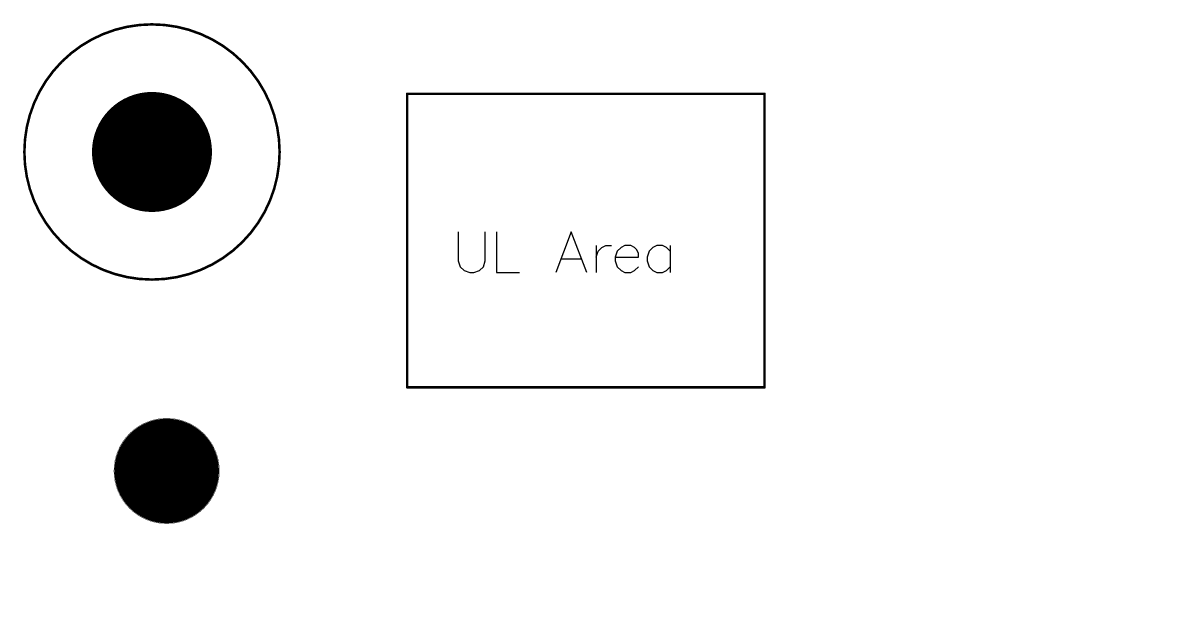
# Model space of a CAD drawing. Header units: millimetres. Extents: x 0 to 395, y 0 to 190.
# Drawn here: x -0.05 to 45.2, y 167.25 to 190.05 of the extents above; entities that cross this region are included whole.
import ezdxf

# ---------------------------------------------------------------- set-up
doc = ezdxf.new("R2010")
doc.units = ezdxf.units.MM
for name, color, linetype in [('BottomLayer', 5, 'Continuous'), ('BottomSolder', 6, 'Continuous'), ('Mechanical11', 56, 'Continuous'), ('Mechanical3', 76, 'Continuous'), ('MultiLayer', 9, 'Continuous'), ('PadHoleLayer', 156, 'Continuous'), ('TopLayer', 1, 'Continuous'), ('TopOverlay', 2, 'Continuous'), ('TopSolder', 216, 'Continuous')]:
    doc.layers.add(name, color=color, linetype=linetype)

# ---------------------------------------------------------------- blocks, each defined once
blk = doc.blocks.new('DRILL4_3_1340')
at = {"layer": 'BottomLayer', "const_width": 2.25}
blk.add_lwpolyline([(-1.125, 0, 1), (1.125, 0, 1)], format="xyb", close=True, dxfattribs=at)
at = {"layer": 'BottomSolder', "const_width": 2.352}
blk.add_lwpolyline([(-1.176, 0, 1), (1.176, 0, 1)], format="xyb", close=True, dxfattribs=at)
at = {"layer": 'MultiLayer', "const_width": 2.25}
blk.add_lwpolyline([(-1.125, 0, 1), (1.125, 0, 1)], format="xyb", close=True, dxfattribs=at)
at = {"layer": 'PadHoleLayer', "const_width": 2.1}
blk.add_lwpolyline([(-1.05, 0, 1), (1.05, 0, 1)], format="xyb", close=True, dxfattribs=at)
at = {"layer": 'TopLayer', "const_width": 2.25}
blk.add_lwpolyline([(-1.125, 0, 1), (1.125, 0, 1)], format="xyb", close=True, dxfattribs=at)
at = {"layer": 'TopOverlay'}
for points, const_width in [([(5, 0, 1), (-5, 0, 1)], 0.1), ([(-5.025, 0, 1), (-4.975, 0, 1)], 0.05), ([(4.975, 0, 1), (5.025, 0, 1)], 0.05)]:
    blk.add_lwpolyline(points, format="xyb", close=True, dxfattribs=dict(at, const_width=const_width))
at = {"layer": 'TopSolder', "const_width": 2.352}
blk.add_lwpolyline([(-1.176, 0, 1), (1.176, 0, 1)], format="xyb", close=True, dxfattribs=at)

msp = doc.modelspace()

# ---------------------------------------------------------------- linework, layer by layer
at = {"layer": 'Mechanical11'}
for p, q in [((17, 181.864), (17, 180.73)), ((18.058, 180.73), (18.058, 181.864)), ((18.496, 181.864), (18.496, 180.277)), ((21.429, 181.864), (20.824, 180.277)), ((22.034, 180.277), (21.429, 181.864)), ((22.404, 181.335), (22.404, 180.277)), ((22.404, 180.882), (22.479, 181.108)), ((22.479, 181.108), (22.631, 181.26)), ((22.631, 181.26), (22.782, 181.335)), ((22.782, 181.335), (23.009, 181.335)), ((23.228, 181.108), (23.152, 180.882)), ((23.379, 181.26), (23.228, 181.108)), ((23.53, 181.335), (23.379, 181.26)), ((23.757, 181.335), (23.53, 181.335)), ((23.908, 181.26), (23.757, 181.335)), ((23.984, 181.184), (23.908, 181.26)), ((24.059, 181.033), (23.984, 181.184)), ((24.059, 180.882), (24.059, 181.033)), ((24.475, 181.108), (24.399, 180.882)), ((24.626, 181.26), (24.475, 181.108)), ((24.777, 181.335), (24.626, 181.26)), ((25.004, 181.335), (24.777, 181.335)), ((25.155, 181.26), (25.004, 181.335)), ((25.306, 181.108), (25.155, 181.26)), ((25.306, 181.335), (25.306, 180.277)), ((17, 180.73), (17.076, 180.504)), ((17.983, 180.504), (18.058, 180.73)), ((21.051, 180.806), (21.807, 180.806)), ((23.152, 180.882), (24.059, 180.882)), ((23.152, 180.882), (23.152, 180.73)), ((23.152, 180.73), (23.228, 180.504)), ((24.399, 180.882), (24.399, 180.73)), ((24.399, 180.73), (24.475, 180.504)), ((17.076, 180.504), (17.227, 180.353)), ((17.227, 180.353), (17.453, 180.277)), ((17.453, 180.277), (17.605, 180.277)), ((17.605, 180.277), (17.831, 180.353)), ((17.831, 180.353), (17.983, 180.504)), ((18.496, 180.277), (19.403, 180.277)), ((23.228, 180.504), (23.379, 180.353)), ((23.379, 180.353), (23.53, 180.277)), ((23.53, 180.277), (23.757, 180.277)), ((23.757, 180.277), (23.908, 180.353)), ((23.908, 180.353), (24.059, 180.504)), ((24.475, 180.504), (24.626, 180.353)), ((24.626, 180.353), (24.777, 180.277)), ((24.777, 180.277), (25.004, 180.277)), ((25.004, 180.277), (25.155, 180.353)), ((25.155, 180.353), (25.306, 180.504))]:
    msp.add_line(p, q, dxfattribs=at)
at = {"layer": 'Mechanical11', "const_width": 0.1}
for points in [[(15, 175.777), (15, 187.277)], [(15, 187.277), (29, 187.277)], [(29, 175.777), (29, 187.277)], [(15, 175.777), (29, 175.777)]]:
    msp.add_lwpolyline(points, dxfattribs=at)
at = {"layer": 'Mechanical11', "const_width": 0.05}
for points in [[(14.975, 187.277, 1), (15.025, 187.277, 1)], [(14.975, 187.277, 1), (15.025, 187.277, 1)], [(28.975, 187.277, 1), (29.025, 187.277, 1)], [(28.975, 187.277, 1), (29.025, 187.277, 1)], [(14.975, 175.777, 1), (15.025, 175.777, 1)], [(14.975, 175.777, 1), (15.025, 175.777, 1)], [(28.975, 175.777, 1), (29.025, 175.777, 1)], [(28.975, 175.777, 1), (29.025, 175.777, 1)]]:
    msp.add_lwpolyline(points, format="xyb", close=True, dxfattribs=at)
at = {"layer": 'Mechanical3', "const_width": 0.01}
for points in [[(0, 190), (395, 190)], [(0, 0), (0, 190)]]:
    msp.add_lwpolyline(points, dxfattribs=at)
at = {"layer": 'Mechanical3', "const_width": 0.005}
msp.add_lwpolyline([(-0.002, 190, 1), (0.002, 190, 1)], format="xyb", close=True, dxfattribs=at)
msp.add_lwpolyline([(-0.002, 190, 1), (0.002, 190, 1)], format="xyb", close=True, dxfattribs=at)
at = {"layer": 'TopLayer'}
for points, const_width in [([(7.641, 172.5, 1), (3.509, 172.5, 1)], 0.013), ([(5.2, 172.5, 1), (5.95, 172.5, 1)], 0.75), ([(3.506, 172.5, 1), (3.512, 172.5, 1)], 0.0065), ([(7.638, 172.5, 1), (7.644, 172.5, 1)], 0.0065)]:
    msp.add_lwpolyline(points, format="xyb", close=True, dxfattribs=dict(at, const_width=const_width))
at = {"layer": 'TopSolder', "const_width": 2.05}
msp.add_lwpolyline([(4.55, 172.5, 1), (6.6, 172.5, 1)], format="xyb", close=True, dxfattribs=at)

# ---------------------------------------------------------------- block references
msp.add_blockref('DRILL4_3_1340', (5, 185))

doc.saveas('drawing.dxf')
